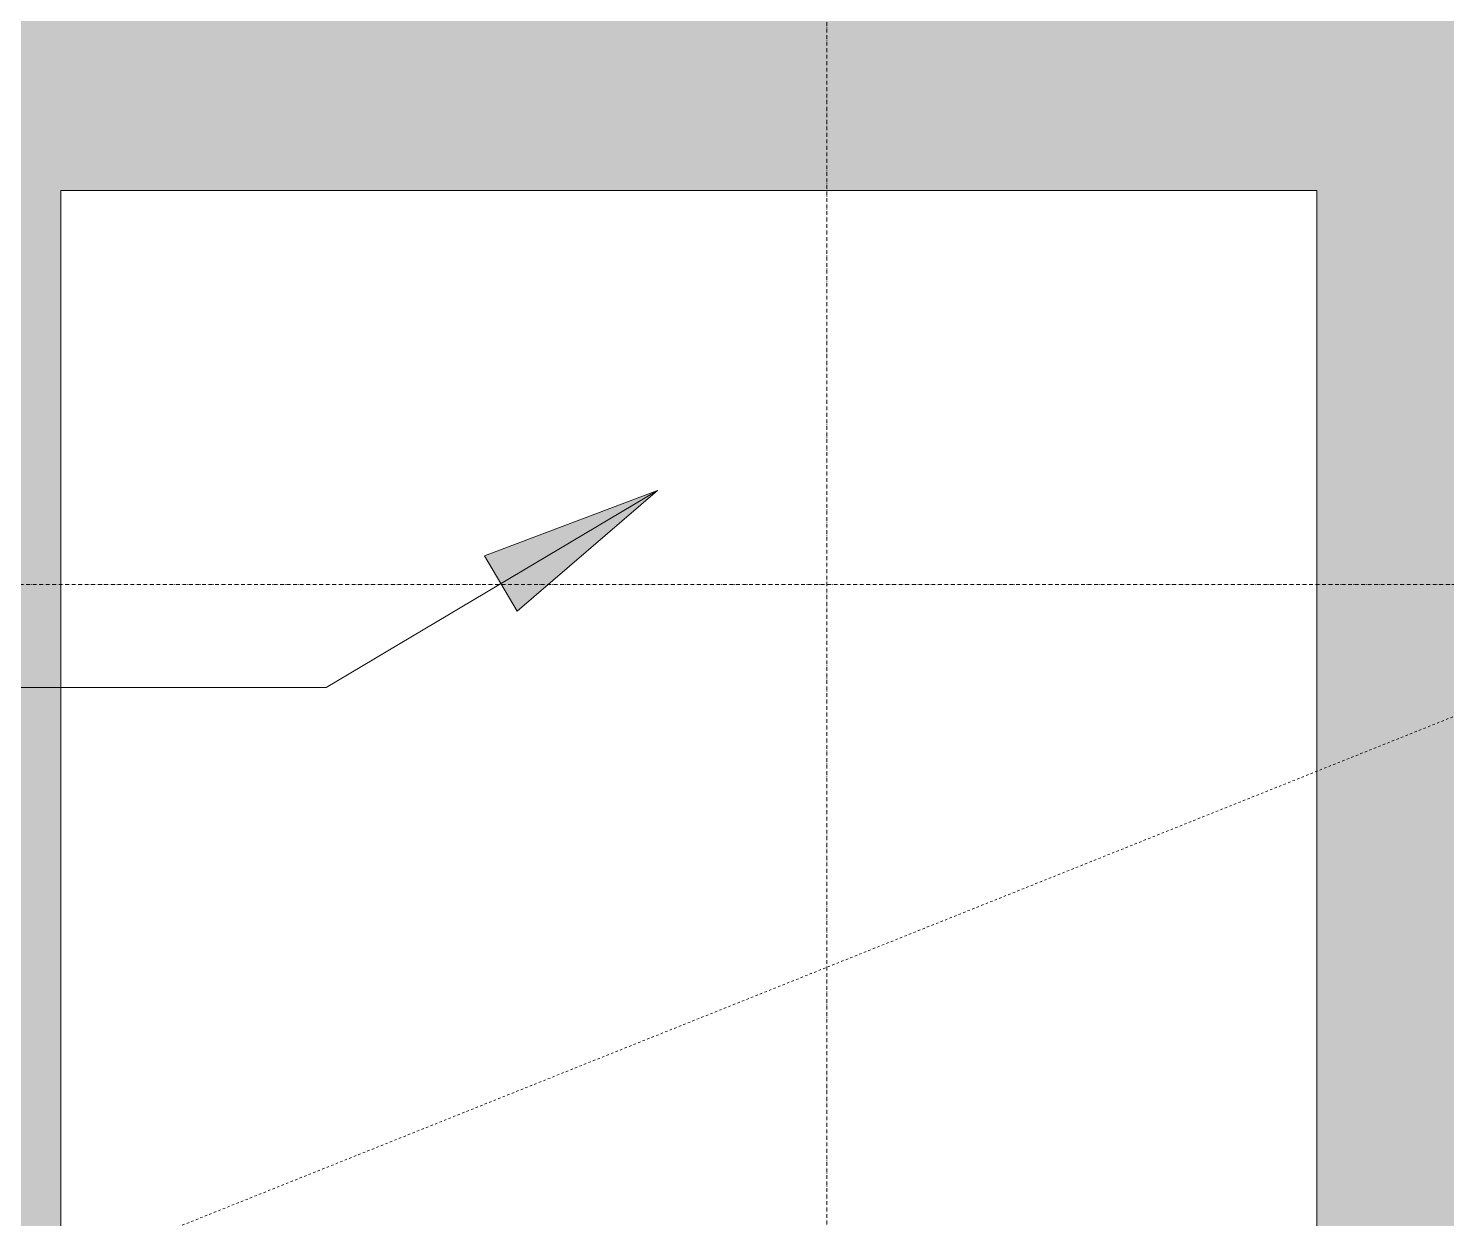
# Model space of a CAD drawing. Header units: millimetres. Extents: x 83532 to 228915, y -7302 to 22802.
# Drawn here: x 123189 to 124939, y 16268 to 17737 of the extents above; entities that cross this region are included whole.
import ezdxf

# ---------------------------------------------------------------- set-up
doc = ezdxf.new("R2010")
doc.units = ezdxf.units.MM
doc.linetypes.add('Dash', pattern=[6, 3, -3])
doc.linetypes.add('Dash Dot 3_16_', pattern=[7.9375, 4.7625, -1.5875, 0, -1.5875])
for name, color, linetype, lineweight in [('A-DETL-GENF-4', 7, 'Continuous', 18), ('A-FLOR-OVHD', 1, 'Dash', 18), ('C-PRKG', 70, 'Continuous', 18), ('C-PRKG-HDLN', 70, 'Dash', 18), ('G-ANNO-SYMB-1', 111, 'Dash Dot 3_16_', 18), ('G-ANNO-TEXT-1', 10, 'Continuous', 9), ('G-IMPT', 8, 'Continuous', 18), ('M-EQPM', 50, 'Continuous', 18)]:
    doc.layers.add(name, color=color, linetype=linetype, lineweight=lineweight)

# ---------------------------------------------------------------- blocks, each defined once
blk = doc.blocks.new('BAI XE PCCC - BAI XE PCCC-1477864-TKCS_BỂ XLNT - MẶT BẰNG NẮP BỂ')
at = {"layer": 'C-PRKG-HDLN'}
blk.add_line((8063.3, -2774.7), (15000, 0), dxfattribs=at)
blk = doc.blocks.new('TKTC_NAP THAM BE XLNT_260130 - TKTC_XREF_260130_NAP THAM BE XLNT_dwg-3399784-TKCS_BỂ XLNT - MẶT BẰNG NẮP BỂ')
at = {"layer": 'G-IMPT', "flags": 128}
blk.add_lwpolyline([(95277.4, 16688.3), (96827.7, 16688.3), (96827.7, 14387.9), (95277.4, 14387.9)], close=True, dxfattribs=at)
blk = doc.blocks.new('TKTC_NAP THAM BE XLNT_260130 - NẮP THĂM BỂ XLNT-2335565-TKCS_BỂ XLNT - MẶT BẰNG NẮP BỂ')
blk.add_blockref('TKTC_NAP THAM BE XLNT_260130 - TKTC_XREF_260130_NAP THAM BE XLNT_dwg-3399784-TKCS_BỂ XLNT - MẶT BẰNG NẮP BỂ', (-83427.6, -14087.9))

msp = doc.modelspace()

# ---------------------------------------------------------------- hatches: boundary and pattern name
at = {"layer": 'A-DETL-GENF-4'}
h = msp.add_hatch(color=256, dxfattribs=at)
h.paths.add_polyline_path([(119304.1, 14936.9), (126528.8, 14936.9), (126528.8, 21087.2), (111378.8, 21087.2), (111378.8, 14936.9), (119185.6, 14936.9)])
h.paths.add_polyline_path([(111678.8, 15236.9), (111678.8, 16336.3), (115778.8, 16336.3), (115778.8, 15236.9), (113078.8, 15236.9)])
h.paths.add_polyline_path([(125522.5, 15236.9), (125028.8, 15236.9), (125028.8, 17536.9), (126228.8, 17536.9), (126228.8, 15236.9), (126226, 15236.9)])
h.paths.add_polyline_path([(118128.5, 15236.9), (118028.8, 15236.9), (118028.8, 20787.2), (119713.8, 20787.2), (119713.8, 15236.9), (119063.5, 15236.9)])
h.paths.add_polyline_path([(121166.6, 15236.9), (119963.8, 15236.9), (119963.8, 20787.2), (122978.8, 20787.2), (122978.8, 15236.9)])
h.paths.add_polyline_path([(116078.8, 15236.9), (116078.8, 20787.2), (117778.8, 20787.2), (117778.8, 15236.9)])
h.paths.add_polyline_path([(124778.8, 15236.9), (123228.8, 15236.9), (123228.8, 17536.9), (124778.8, 17536.9), (124778.8, 15286.9)])
h.paths.add_polyline_path([(114348.8, 16636.3), (113328.8, 16636.3), (113328.8, 19036.9), (114428.8, 19036.9), (114428.8, 16636.3)])
h.paths.add_polyline_path([(112091.4, 16636.3), (111678.8, 16636.3), (111678.8, 20786.9), (113078.8, 20786.9), (113078.8, 16636.3)])
h.paths.add_polyline_path([(115778.8, 16636.3), (114678.8, 16636.3), (114678.8, 19036.9), (115778.8, 19036.9), (115778.8, 17081.8)])
h.paths.add_polyline_path([(124321.3, 17786.9), (123228.8, 17786.9), (123228.8, 20787.2), (126228.8, 20787.2), (126228.8, 17786.9), (124778.8, 17786.9)])
h.paths.add_polyline_path([(115778.8, 19286.9), (113328.8, 19286.9), (113328.8, 20786.9), (115778.8, 20786.9)])
at = {"layer": 'G-ANNO-TEXT-1'}
msp.add_hatch(color=256, dxfattribs=at).paths.add_polyline_path([(123965.3, 17166.9), (123751.6, 17086.1), (123792.2, 17017.9)])

# ---------------------------------------------------------------- linework, layer by layer
at = {"layer": 'A-FLOR-OVHD'}
for p, q in [((123228.8, 15236.9), (123228.8, 17536.9)), ((123228.8, 17536.9), (124778.8, 17536.9)), ((124778.8, 17536.9), (124778.8, 15236.9))]:
    msp.add_line(p, q, dxfattribs=at)
at = {"layer": 'G-ANNO-SYMB-1'}
for p, q in [((124174.4, 22221.6), (124174.4, 13197.6)), ((109208.8, 17050.7), (128831, 17050.7))]:
    msp.add_line(p, q, dxfattribs=at)
at = {"layer": 'G-ANNO-TEXT-1'}
for p, q in [((123965.3, 17166.9), (123556.3, 16923.8)), ((123965.3, 17166.9), (123751.6, 17086.1)), ((123792.2, 17017.9), (123965.3, 17166.9)), ((123751.6, 17086.1), (123792.2, 17017.9)), ((123556.3, 16923.8), (122825.3, 16923.8))]:
    msp.add_line(p, q, dxfattribs=at)

# ---------------------------------------------------------------- block references
at = {"layer": 'C-PRKG', "rotation": 180}
msp.add_blockref('BAI XE PCCC - BAI XE PCCC-1477864-TKCS_BỂ XLNT - MẶT BẰNG NẮP BỂ', (134948.8, 14888.2), dxfattribs=at)
at = {"layer": 'M-EQPM'}
msp.add_blockref('TKTC_NAP THAM BE XLNT_260130 - NẮP THĂM BỂ XLNT-2335565-TKCS_BỂ XLNT - MẶT BẰNG NẮP BỂ', (111378.8, 14936.6), dxfattribs=at)

doc.saveas('drawing.dxf')
